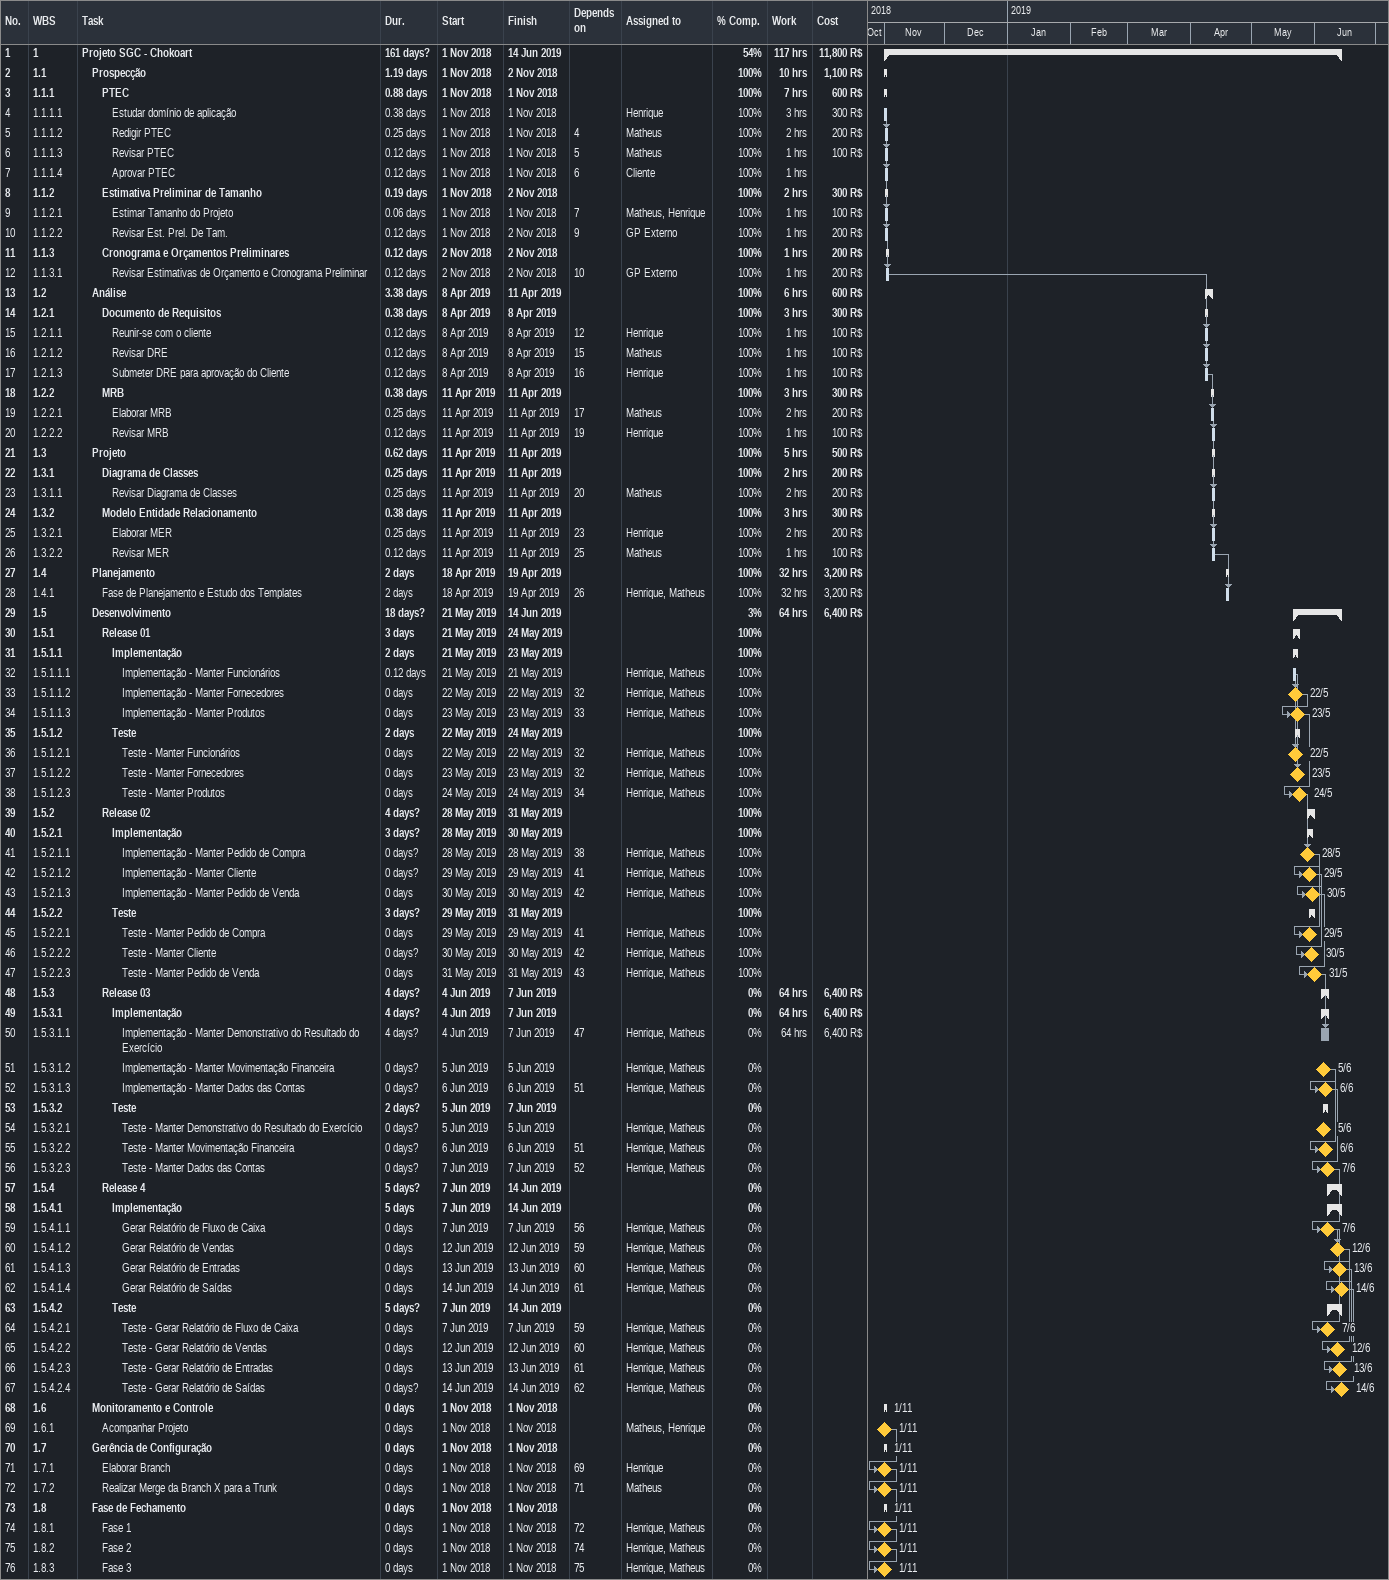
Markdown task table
| ID | WBS | Task | Duration | Start | Finish | Predecessors | Resources | % complete | Work (h) | Cost (R$) |
|---|---|---|---|---|---|---|---|---|---|---|
| 1 | 1 | **Projeto SGC - Chokoart** | 161d? | 2018-11-01 | 2019-06-14 |  |  | 54 | 117 | 11800 |
| 2 | 1.1 | **Prospecção** | 1.19d | 2018-11-01 | 2018-11-02 |  |  | 100 | 10 | 1100 |
| 3 | 1.1.1 | **PTEC** | 0.88d | 2018-11-01 | 2018-11-01 |  |  | 100 | 7 | 600 |
| 4 | 1.1.1.1 | Estudar domínio de aplicação | 0.38d | 2018-11-01 | 2018-11-01 |  | Henrique | 100 | 3 | 300 |
| 5 | 1.1.1.2 | Redigir PTEC | 0.25d | 2018-11-01 | 2018-11-01 | 4 | Matheus | 100 | 2 | 200 |
| 6 | 1.1.1.3 | Revisar PTEC | 0.12d | 2018-11-01 | 2018-11-01 | 5 | Matheus | 100 | 1 | 100 |
| 7 | 1.1.1.4 | Aprovar PTEC | 0.12d | 2018-11-01 | 2018-11-01 | 6 | Cliente | 100 | 1 |  |
| 8 | 1.1.2 | **Estimativa Preliminar de Tamanho** | 0.19d | 2018-11-01 | 2018-11-02 |  |  | 100 | 2 | 300 |
| 9 | 1.1.2.1 | Estimar Tamanho do Projeto | 0.06d | 2018-11-01 | 2018-11-01 | 7 | Matheus, Henrique | 100 | 1 | 100 |
| 10 | 1.1.2.2 | Revisar Est. Prel. De Tam. | 0.12d | 2018-11-01 | 2018-11-02 | 9 | GP Externo | 100 | 1 | 200 |
| 11 | 1.1.3 | **Cronograma e Orçamentos Preliminares** | 0.12d | 2018-11-02 | 2018-11-02 |  |  | 100 | 1 | 200 |
| 12 | 1.1.3.1 | Revisar Estimativas de Orçamento e Cronograma Preliminar | 0.12d | 2018-11-02 | 2018-11-02 | 10 | GP Externo | 100 | 1 | 200 |
| 13 | 1.2 | **Análise** | 3.38d | 2019-04-08 | 2019-04-11 |  |  | 100 | 6 | 600 |
| 14 | 1.2.1 | **Documento de Requisitos** | 0.38d | 2019-04-08 | 2019-04-08 |  |  | 100 | 3 | 300 |
| 15 | 1.2.1.1 | Reunir-se com o cliente | 0.12d | 2019-04-08 | 2019-04-08 | 12 | Henrique | 100 | 1 | 100 |
| 16 | 1.2.1.2 | Revisar DRE | 0.12d | 2019-04-08 | 2019-04-08 | 15 | Matheus | 100 | 1 | 100 |
| 17 | 1.2.1.3 | Submeter DRE para aprovação do Cliente | 0.12d | 2019-04-08 | 2019-04-08 | 16 | Henrique | 100 | 1 | 100 |
| 18 | 1.2.2 | **MRB** | 0.38d | 2019-04-11 | 2019-04-11 |  |  | 100 | 3 | 300 |
| 19 | 1.2.2.1 | Elaborar MRB | 0.25d | 2019-04-11 | 2019-04-11 | 17 | Matheus | 100 | 2 | 200 |
| 20 | 1.2.2.2 | Revisar MRB | 0.12d | 2019-04-11 | 2019-04-11 | 19 | Henrique | 100 | 1 | 100 |
| 21 | 1.3 | **Projeto** | 0.62d | 2019-04-11 | 2019-04-11 |  |  | 100 | 5 | 500 |
| 22 | 1.3.1 | **Diagrama de Classes** | 0.25d | 2019-04-11 | 2019-04-11 |  |  | 100 | 2 | 200 |
| 23 | 1.3.1.1 | Revisar Diagrama de Classes | 0.25d | 2019-04-11 | 2019-04-11 | 20 | Matheus | 100 | 2 | 200 |
| 24 | 1.3.2 | **Modelo Entidade Relacionamento** | 0.38d | 2019-04-11 | 2019-04-11 |  |  | 100 | 3 | 300 |
| 25 | 1.3.2.1 | Elaborar MER | 0.25d | 2019-04-11 | 2019-04-11 | 23 | Henrique | 100 | 2 | 200 |
| 26 | 1.3.2.2 | Revisar MER | 0.12d | 2019-04-11 | 2019-04-11 | 25 | Matheus | 100 | 1 | 100 |
| 27 | 1.4 | **Planejamento** | 2d | 2019-04-18 | 2019-04-19 |  |  | 100 | 32 | 3200 |
| 28 | 1.4.1 | Fase de Planejamento e Estudo dos Templates | 2d | 2019-04-18 | 2019-04-19 | 26 | Henrique, Matheus | 100 | 32 | 3200 |
| 29 | 1.5 | **Desenvolvimento** | 18d? | 2019-05-21 | 2019-06-14 |  |  | 3 | 64 | 6400 |
| 30 | 1.5.1 | **Release 01** | 3d | 2019-05-21 | 2019-05-24 |  |  | 100 |  |  |
| 31 | 1.5.1.1 | **Implementação** | 2d | 2019-05-21 | 2019-05-23 |  |  | 100 |  |  |
| 32 | 1.5.1.1.1 | Implementação - Manter Funcionários | 0.12d | 2019-05-21 | 2019-05-21 |  | Henrique, Matheus | 100 |  |  |
| 33 | 1.5.1.1.2 | Implementação - Manter Fornecedores | 0d | 2019-05-22 | 2019-05-22 | 32 | Henrique, Matheus | 100 |  |  |
| 34 | 1.5.1.1.3 | Implementação - Manter Produtos | 0d | 2019-05-23 | 2019-05-23 | 33 | Henrique, Matheus | 100 |  |  |
| 35 | 1.5.1.2 | **Teste** | 2d | 2019-05-22 | 2019-05-24 |  |  | 100 |  |  |
| 36 | 1.5.1.2.1 | Teste - Manter Funcionários | 0d | 2019-05-22 | 2019-05-22 | 32 | Henrique, Matheus | 100 |  |  |
| 37 | 1.5.1.2.2 | Teste - Manter Fornecedores | 0d | 2019-05-23 | 2019-05-23 | 32 | Henrique, Matheus | 100 |  |  |
| 38 | 1.5.1.2.3 | Teste - Manter Produtos | 0d | 2019-05-24 | 2019-05-24 | 34 | Henrique, Matheus | 100 |  |  |
| 39 | 1.5.2 | **Release 02** | 4d? | 2019-05-28 | 2019-05-31 |  |  | 100 |  |  |
| 40 | 1.5.2.1 | **Implementação** | 3d? | 2019-05-28 | 2019-05-30 |  |  | 100 |  |  |
| 41 | 1.5.2.1.1 | Implementação - Manter Pedido de Compra | 0d? | 2019-05-28 | 2019-05-28 | 38 | Henrique, Matheus | 100 |  |  |
| 42 | 1.5.2.1.2 | Implementação - Manter Cliente | 0d? | 2019-05-29 | 2019-05-29 | 41 | Henrique, Matheus | 100 |  |  |
| 43 | 1.5.2.1.3 | Implementação - Manter Pedido de Venda | 0d | 2019-05-30 | 2019-05-30 | 42 | Henrique, Matheus | 100 |  |  |
| 44 | 1.5.2.2 | **Teste** | 3d? | 2019-05-29 | 2019-05-31 |  |  | 100 |  |  |
| 45 | 1.5.2.2.1 | Teste - Manter Pedido de Compra | 0d | 2019-05-29 | 2019-05-29 | 41 | Henrique, Matheus | 100 |  |  |
| 46 | 1.5.2.2.2 | Teste - Manter Cliente | 0d? | 2019-05-30 | 2019-05-30 | 42 | Henrique, Matheus | 100 |  |  |
| 47 | 1.5.2.2.3 | Teste - Manter Pedido de Venda | 0d | 2019-05-31 | 2019-05-31 | 43 | Henrique, Matheus | 100 |  |  |
| 48 | 1.5.3 | **Release 03** | 4d? | 2019-06-04 | 2019-06-07 |  |  | 0 | 64 | 6400 |
| 49 | 1.5.3.1 | **Implementação** | 4d? | 2019-06-04 | 2019-06-07 |  |  | 0 | 64 | 6400 |
| 50 | 1.5.3.1.1 | Implementação - Manter Demonstrativo do Resultado do Exercício | 4d? | 2019-06-04 | 2019-06-07 | 47 | Henrique, Matheus | 0 | 64 | 6400 |
| 51 | 1.5.3.1.2 | Implementação - Manter Movimentação Financeira | 0d? | 2019-06-05 | 2019-06-05 |  | Henrique, Matheus | 0 |  |  |
| 52 | 1.5.3.1.3 | Implementação - Manter Dados das Contas | 0d? | 2019-06-06 | 2019-06-06 | 51 | Henrique, Matheus | 0 |  |  |
| 53 | 1.5.3.2 | **Teste** | 2d? | 2019-06-05 | 2019-06-07 |  |  | 0 |  |  |
| 54 | 1.5.3.2.1 | Teste - Manter Demonstrativo do Resultado do Exercício | 0d? | 2019-06-05 | 2019-06-05 |  | Henrique, Matheus | 0 |  |  |
| 55 | 1.5.3.2.2 | Teste - Manter Movimentação Financeira | 0d? | 2019-06-06 | 2019-06-06 | 51 | Henrique, Matheus | 0 |  |  |
| 56 | 1.5.3.2.3 | Teste - Manter Dados das Contas | 0d? | 2019-06-07 | 2019-06-07 | 52 | Henrique, Matheus | 0 |  |  |
| 57 | 1.5.4 | **Release 4** | 5d? | 2019-06-07 | 2019-06-14 |  |  | 0 |  |  |
| 58 | 1.5.4.1 | **Implementação** | 5d | 2019-06-07 | 2019-06-14 |  |  | 0 |  |  |
| 59 | 1.5.4.1.1 | Gerar Relatório de Fluxo de Caixa | 0d | 2019-06-07 | 2019-06-07 | 56 | Henrique, Matheus | 0 |  |  |
| 60 | 1.5.4.1.2 | Gerar Relatório de Vendas | 0d | 2019-06-12 | 2019-06-12 | 59 | Henrique, Matheus | 0 |  |  |
| 61 | 1.5.4.1.3 | Gerar Relatório de Entradas | 0d | 2019-06-13 | 2019-06-13 | 60 | Henrique, Matheus | 0 |  |  |
| 62 | 1.5.4.1.4 | Gerar Relatório de Saídas | 0d | 2019-06-14 | 2019-06-14 | 61 | Henrique, Matheus | 0 |  |  |
| 63 | 1.5.4.2 | **Teste** | 5d? | 2019-06-07 | 2019-06-14 |  |  | 0 |  |  |
| 64 | 1.5.4.2.1 | Teste - Gerar Relatório de Fluxo de Caixa | 0d | 2019-06-07 | 2019-06-07 | 59 | Henrique, Matheus | 0 |  |  |
| 65 | 1.5.4.2.2 | Teste - Gerar Relatório de Vendas | 0d | 2019-06-12 | 2019-06-12 | 60 | Henrique, Matheus | 0 |  |  |
| 66 | 1.5.4.2.3 | Teste - Gerar Relatório de Entradas | 0d | 2019-06-13 | 2019-06-13 | 61 | Henrique, Matheus | 0 |  |  |
| 67 | 1.5.4.2.4 | Teste - Gerar Relatório de Saídas | 0d? | 2019-06-14 | 2019-06-14 | 62 | Henrique, Matheus | 0 |  |  |
| 68 | 1.6 | **Monitoramento e Controle** | 0d | 2018-11-01 | 2018-11-01 |  |  | 0 |  |  |
| 69 | 1.6.1 | Acompanhar Projeto | 0d | 2018-11-01 | 2018-11-01 |  | Matheus, Henrique | 0 |  |  |
| 70 | 1.7 | **Gerência de Configuração** | 0d | 2018-11-01 | 2018-11-01 |  |  | 0 |  |  |
| 71 | 1.7.1 | Elaborar Branch | 0d | 2018-11-01 | 2018-11-01 | 69 | Henrique | 0 |  |  |
| 72 | 1.7.2 | Realizar Merge da Branch X para a Trunk | 0d | 2018-11-01 | 2018-11-01 | 71 | Matheus | 0 |  |  |
| 73 | 1.8 | **Fase de Fechamento** | 0d | 2018-11-01 | 2018-11-01 |  |  | 0 |  |  |
| 74 | 1.8.1 | Fase 1 | 0d | 2018-11-01 | 2018-11-01 | 72 | Henrique, Matheus | 0 |  |  |
| 75 | 1.8.2 | Fase 2 | 0d | 2018-11-01 | 2018-11-01 | 74 | Henrique, Matheus | 0 |  |  |
| 76 | 1.8.3 | Fase 3 | 0d | 2018-11-01 | 2018-11-01 | 75 | Henrique, Matheus | 0 |  |  |
